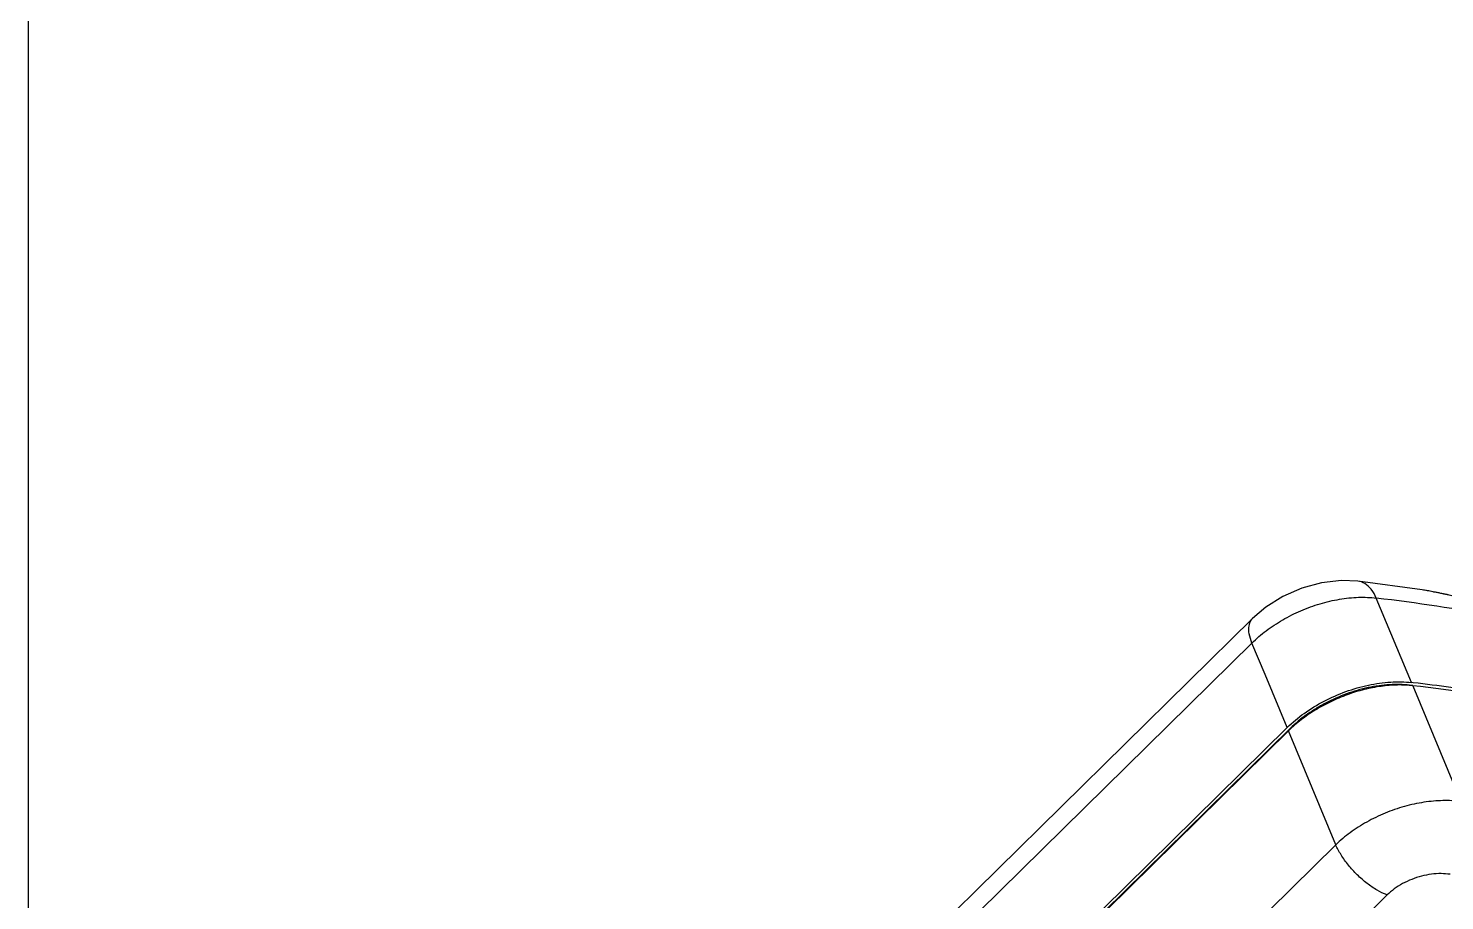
# Model space of a CAD drawing. Header units: millimetres. Extents: x 1786 to 2940, y -3417 to -1928.
# Drawn here: x 1818.2 to 1979.3, y -3166.8 to -3067.6 of the extents above; entities that cross this region are included whole.
import ezdxf

# ---------------------------------------------------------------- set-up
doc = ezdxf.new("R2010")
doc.units = ezdxf.units.MM

# ---------------------------------------------------------------- blocks, each defined once
blk = doc.blocks.new('*u5')
at = {"color": 7, "linetype": 'Continuous'}
for p, q in [((-21.7, -70.98, 0), (97.46, 46.22, 0)), ((97.64, 46.48, 0), (-21.52, -70.72, 0)), ((97.79, 46.11, 0), (-21.37, -71.08, 0)), ((101.54, 36.25, 0), (-17.35, -80.68, 0)), ((101.47, 33.45, 0), (-17.42, -83.48, 0)), ((-32.71, -52.04, 0), (25.67, 5.38, 0)), ((-26.88, -57.75, 0), (31.5, -0.33, 0)), ((-26.88, -57.75, 0), (-21.52, -70.72, 0)), ((-35.65, -75.83, 0), (-41.1, -62.67, 0)), ((-21.74, -70.9, 0), (-21.7, -70.98, 0)), ((-21.37, -71.08, 0), (-18.85, -77.11, 0)), ((-35.7, -76.17, 0), (-35.5, -76.2, 0)), ((-35.65, -75.85, 0), (-35.27, -75.89, 0)), ((-35.5, -76.2, 0), (-31.49, -85.79, 0)), ((-18.85, -77.11, 0), (-17.35, -80.68, 0)), ((-36.7, -86.72, 0), (-36.7, -86.72, 0)), ((-36.7, -86.72, 0), (-29.39, -87.72, 0)), ((-29.39, -87.72, 0), (-29.39, -87.72, 0))]:
    blk.add_line(p, q, dxfattribs=at)
at = {"color": 7, "linetype": 'Continuous', "elevation": 0}
for points in [[(-39.55, -86.19), (-38.92, -86.32), (-38.32, -86.44), (-37.75, -86.55), (-37.21, -86.64), (-36.7, -86.72)], [(-29.39, -87.72), (-27.52, -87.79), (-25.25, -87.53), (-23.01, -86.92), (-20.88, -85.98), (-18.91, -84.75), (-17.42, -83.48)]]:
    blk.add_lwpolyline(points, dxfattribs=at)
at = {"color": 7, "linetype": 'Continuous'}
for points, start_tangent, end_tangent in [([(-39.89, -54.39, 0), (-38.86, -54.47, 0), (-37.76, -54.4, 0), (-36.63, -54.18, 0), (-35.53, -53.82, 0), (-34.48, -53.33, 0), (-33.53, -52.73, 0), (-32.71, -52.04, 0)], (0.987354, -0.158534), (0.713039, 0.701124)), ([(-32.71, -52.04, 0), (-31.59, -52.58, 0), (-30.44, -53.36, 0), (-29.33, -54.33, 0), (-28.32, -55.44, 0), (-27.49, -56.6, 0), (-26.88, -57.75, 0)], (0.934604, -0.355689), (0.395202, -0.918594)), ([(-95.88, -55.95, 0), (-85.78, -61.72, 0), (-74.62, -66.63, 0), (-62.49, -70.64, 0), (-49.46, -73.71, 0), (-35.65, -75.83, 0)], (0.838811, -0.544423), (0.993405, -0.114655)), ([(-95.71, -56.32, 0), (-89.53, -60.03, 0), (-82.92, -63.4, 0), (-75.91, -66.43, 0), (-68.51, -69.12, 0), (-60.75, -71.44, 0), (-52.64, -73.4, 0), (-44.22, -74.98, 0), (-35.7, -76.17, 0)], (0.838838, -0.544381), (0.993283, -0.115714)), ([(-41.1, -62.67, 0), (-39.07, -62.77, 0), (-36.91, -62.58, 0), (-34.69, -62.1, 0), (-32.49, -61.34, 0), (-30.41, -60.33, 0), (-28.52, -59.12, 0), (-26.88, -57.75, 0)], (0.991396, -0.130899), (0.71721, 0.696857)), ([(-89.72, -67.07, 0), (-81.31, -71.76, 0), (-70.22, -76.64, 0), (-58.16, -80.62, 0), (-45.21, -83.68, 0), (-31.49, -85.79, 0)], (0.849954, -0.526857), (0.993305, -0.115518)), ([(-35.65, -75.83, 0), (-33.9, -75.91, 0), (-32.03, -75.76, 0), (-30.11, -75.39, 0), (-28.18, -74.8, 0), (-26.31, -74.01, 0), (-24.54, -73.05, 0), (-22.93, -71.94, 0), (-21.52, -70.72, 0)], (0.993405, -0.114655), (0.712957, 0.701208)), ([(-82.36, -72.14, 0), (-82.26, -72.2, 0), (-81.95, -72.36, 0), (-81.59, -72.53, 0), (-81.18, -72.73, 0), (-80.72, -72.94, 0), (-80.2, -73.17, 0), (-79.6, -73.43, 0), (-78.93, -73.71, 0), (-78.17, -74.02, 0), (-77.32, -74.36, 0), (-76.38, -74.72, 0), (-75.34, -75.12, 0), (-74.19, -75.55, 0), (-72.91, -76.02, 0), (-71.5, -76.52, 0), (-69.93, -77.07, 0), (-68.17, -77.68, 0), (-66.23, -78.34, 0), (-64.15, -79.03, 0), (-62, -79.73, 0), (-59.84, -80.43, 0), (-57.74, -81.09, 0), (-55.74, -81.71, 0), (-53.89, -82.28, 0), (-52.22, -82.78, 0), (-50.71, -83.22, 0), (-49.31, -83.63, 0), (-48.03, -83.99, 0), (-46.85, -84.32, 0), (-45.76, -84.62, 0), (-44.75, -84.89, 0), (-43.81, -85.14, 0), (-42.94, -85.36, 0), (-42.15, -85.56, 0), (-41.44, -85.73, 0), (-40.79, -85.89, 0), (-40.2, -86.03, 0), (-39.66, -86.15, 0), (-39.17, -86.25, 0), (-38.73, -86.35, 0), (-38.33, -86.43, 0), (-37.95, -86.5, 0), (-37.61, -86.57, 0), (-37.29, -86.63, 0), (-36.99, -86.68, 0), (-36.72, -86.72, 0), (-36.7, -86.72, 0)], (0.881846, -0.471538), (0.988034, -0.154238)), ([(-21.37, -71.08, 0), (-23.29, -72.69, 0), (-25.55, -74.07, 0), (-28.03, -75.16, 0), (-30.6, -75.9, 0), (-33.13, -76.25, 0), (-35.5, -76.2, 0)], (-0.712957, -0.701208), (-0.993402, 0.114687)), ([(-35.27, -75.89, 0), (-33, -75.94, 0), (-31.8, -75.82, 0), (-30.57, -75.61, 0), (-28.1, -74.9, 0), (-25.72, -73.85, 0), (-24.6, -73.22, 0), (-23.55, -72.52, 0), (-21.7, -70.98, 0)], (0.993408, -0.114633), (0.712967, 0.701198)), ([(-17.35, -80.68, 0), (-18.97, -82.08, 0), (-20.85, -83.32, 0), (-22.92, -84.36, 0), (-25.1, -85.15, 0), (-27.31, -85.66, 0), (-29.47, -85.88, 0), (-31.49, -85.79, 0)], (-0.708899, -0.70531), (-0.99262, 0.121264)), ([(-17.35, -80.68, 0), (-17.04, -81.73, 0), (-17.02, -82.62, 0), (-17.27, -83.3, 0), (-17.42, -83.48, 0)], (0.372694, -0.927954), (-0.716949, -0.697125)), ([(-31.49, -85.79, 0), (-30.91, -86.79, 0), (-30.18, -87.44, 0), (-29.39, -87.72, 0)], (0.397912, -0.917424), (0.993053, -0.117671))]:
    blk.add_spline(points, degree=3, dxfattribs=dict(at, start_tangent=start_tangent, end_tangent=end_tangent))

msp = doc.modelspace()

# ---------------------------------------------------------------- linework, layer by layer
at = {"layer": 'Defpoints', "color": 2, "elevation": 0}
msp.add_lwpolyline([(2067.79, -3409.72), (1818.19, -3409.72), (1818.19, -3060.63), (2067.79, -3060.63)], close=True, dxfattribs=at)

# ---------------------------------------------------------------- block references
at = {"rotation": 180}
msp.add_blockref('*u5', (1939.99, -3218.17, 0), dxfattribs=at)

doc.saveas('drawing.dxf')
